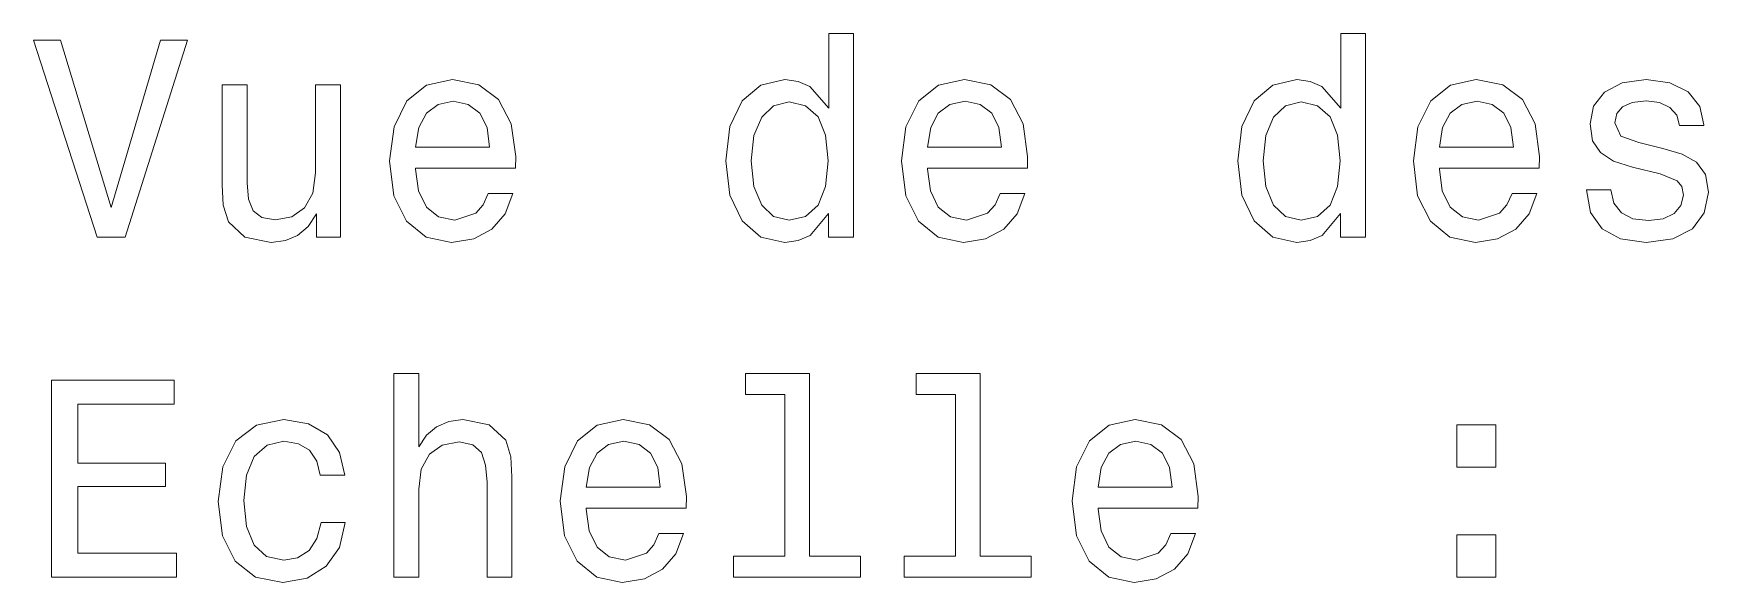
# Model space of a CAD drawing. Extents: x 386 to 1062, y 188 to 634.
# Drawn here: x 594.14 to 623.94, y 473.26 to 483.02 of the extents above; entities that cross this region are included whole.
import ezdxf

# ---------------------------------------------------------------- set-up
doc = ezdxf.new("R2010")
doc.units = 0

msp = doc.modelspace()

# ---------------------------------------------------------------- linework, layer by layer
at = {"color": 7, "lineweight": 13}
for points in [[(596.396, 482.907), (595.518, 479.927), (594.615, 482.907), (594.136, 482.907), (595.266, 479.402), (595.77, 479.402), (596.875, 482.907)], [(608.282, 479.821), (608.282, 479.402), (608.726, 479.402), (608.726, 483.023), (608.287, 483.023), (608.287, 481.697), (607.95, 482.08), (607.743, 482.171), (607.506, 482.206), (607.077, 482.105), (606.744, 481.823), (606.527, 481.369), (606.452, 480.759), (606.527, 480.149), (606.744, 479.69), (607.077, 479.402), (607.506, 479.306), (607.743, 479.342), (607.955, 479.432)], [(617.391, 479.821), (617.391, 479.402), (617.834, 479.402), (617.834, 483.023), (617.396, 483.023), (617.396, 481.697), (617.058, 482.08), (616.851, 482.171), (616.614, 482.206), (616.185, 482.105), (615.852, 481.823), (615.635, 481.369), (615.56, 480.759), (615.635, 480.149), (615.852, 479.69), (616.185, 479.402), (616.614, 479.306), (616.851, 479.342), (617.063, 479.432)], [(600.934, 480.628), (602.71, 480.628), (602.715, 480.834), (602.634, 481.414), (602.412, 481.848), (602.059, 482.11), (601.59, 482.206), (601.131, 482.105), (600.778, 481.823), (600.551, 481.364), (600.47, 480.759), (600.546, 480.138), (600.773, 479.685), (601.121, 479.402), (601.575, 479.306), (601.968, 479.372), (602.291, 479.543), (602.528, 479.816), (602.664, 480.179), (602.226, 480.179), (602.135, 479.977), (602.004, 479.826), (601.63, 479.705), (601.343, 479.76), (601.126, 479.937), (600.985, 480.224), (600.934, 480.613)], [(610.042, 480.628), (611.818, 480.628), (611.823, 480.834), (611.742, 481.414), (611.52, 481.848), (611.167, 482.11), (610.698, 482.206), (610.239, 482.105), (609.886, 481.823), (609.659, 481.364), (609.579, 480.759), (609.654, 480.138), (609.881, 479.685), (610.229, 479.402), (610.683, 479.306), (611.076, 479.372), (611.399, 479.543), (611.636, 479.816), (611.772, 480.179), (611.334, 480.179), (611.243, 479.977), (611.112, 479.826), (610.738, 479.705), (610.451, 479.76), (610.234, 479.937), (610.093, 480.224), (610.042, 480.613)], [(619.151, 480.628), (620.926, 480.628), (620.931, 480.834), (620.85, 481.414), (620.628, 481.848), (620.275, 482.11), (619.806, 482.206), (619.347, 482.105), (618.994, 481.823), (618.767, 481.364), (618.687, 480.759), (618.762, 480.138), (618.989, 479.685), (619.337, 479.402), (619.791, 479.306), (620.184, 479.372), (620.507, 479.543), (620.744, 479.816), (620.88, 480.179), (620.442, 480.179), (620.351, 479.977), (620.22, 479.826), (619.847, 479.705), (619.559, 479.76), (619.342, 479.937), (619.201, 480.224), (619.151, 480.613)], [(623.125, 480.981), (622.696, 481.082), (622.378, 481.198), (622.272, 481.435), (622.303, 481.601), (622.409, 481.722), (622.58, 481.798), (622.827, 481.828), (623.064, 481.798), (623.251, 481.707), (623.372, 481.571), (623.422, 481.389), (623.856, 481.389), (623.856, 481.399), (623.78, 481.727), (623.573, 481.984), (623.251, 482.146), (622.827, 482.206), (622.398, 482.146), (622.086, 481.979), (621.889, 481.732), (621.829, 481.419), (621.874, 481.117), (622.015, 480.905), (622.247, 480.754), (622.585, 480.648), (623.079, 480.527), (623.382, 480.401), (623.463, 480.3), (623.493, 480.149), (623.447, 479.962), (623.326, 479.821), (623.13, 479.73), (622.867, 479.7), (622.59, 479.73), (622.388, 479.836), (622.252, 480.007), (622.197, 480.244), (621.768, 480.244), (621.839, 479.841), (622.045, 479.548), (622.373, 479.372), (622.827, 479.306), (623.301, 479.372), (623.649, 479.548), (623.861, 479.831), (623.937, 480.199), (623.881, 480.517), (623.725, 480.734), (623.468, 480.875)], [(599.598, 482.11), (599.154, 482.11), (599.154, 480.547), (599.104, 480.184), (598.958, 479.922), (598.731, 479.76), (598.433, 479.71), (598.196, 479.75), (598.045, 479.871), (597.959, 480.078), (597.939, 480.37), (597.939, 482.11), (597.495, 482.11), (597.495, 480.33), (597.51, 479.972), (597.606, 479.674), (597.898, 479.402), (598.367, 479.306), (598.62, 479.342), (598.836, 479.432), (599.023, 479.589), (599.174, 479.816), (599.174, 479.402), (599.598, 479.402)], [(600.934, 481.001), (600.99, 481.349), (601.126, 481.606), (601.333, 481.762), (601.605, 481.818), (601.872, 481.762), (602.079, 481.606), (602.205, 481.349), (602.251, 481.001)], [(607.581, 481.808), (607.874, 481.737), (608.096, 481.54), (608.227, 481.213), (608.277, 480.759), (608.227, 480.3), (608.096, 479.972), (607.874, 479.77), (607.581, 479.705), (607.304, 479.77), (607.092, 479.972), (606.951, 480.305), (606.906, 480.759), (606.951, 481.208), (607.092, 481.535), (607.304, 481.737)], [(610.042, 481.001), (610.098, 481.349), (610.234, 481.606), (610.441, 481.762), (610.713, 481.818), (610.981, 481.762), (611.187, 481.606), (611.313, 481.349), (611.359, 481.001)], [(616.689, 481.808), (616.982, 481.737), (617.204, 481.54), (617.335, 481.213), (617.385, 480.759), (617.335, 480.3), (617.204, 479.972), (616.982, 479.77), (616.689, 479.705), (616.412, 479.77), (616.2, 479.972), (616.059, 480.305), (616.014, 480.759), (616.059, 481.208), (616.2, 481.535), (616.412, 481.737)], [(619.151, 481.001), (619.206, 481.349), (619.342, 481.606), (619.549, 481.762), (619.821, 481.818), (620.089, 481.762), (620.295, 481.606), (620.421, 481.349), (620.467, 481.001)], [(594.459, 473.355), (596.678, 473.355), (596.678, 473.779), (594.923, 473.779), (594.923, 474.964), (596.486, 474.964), (596.486, 475.383), (594.923, 475.383), (594.923, 476.432), (596.638, 476.432), (596.638, 476.855), (594.459, 476.855)], [(600.546, 473.355), (600.99, 473.355), (600.99, 474.919), (601.035, 475.277), (601.182, 475.539), (601.409, 475.7), (601.711, 475.761), (601.953, 475.71), (602.104, 475.574), (602.18, 475.347), (602.205, 475.045), (602.205, 473.355), (602.649, 473.355), (602.649, 475.136), (602.629, 475.494), (602.538, 475.791), (602.241, 476.064), (601.777, 476.159), (601.524, 476.124), (601.308, 476.028), (601.126, 475.877), (600.99, 475.67), (600.99, 476.976), (600.546, 476.976)], [(607.501, 476.603), (607.501, 473.728), (606.588, 473.728), (606.588, 473.355), (608.852, 473.355), (608.852, 473.728), (607.945, 473.728), (607.945, 476.976), (606.805, 476.976), (606.805, 476.603)], [(610.537, 476.603), (610.537, 473.728), (609.624, 473.728), (609.624, 473.355), (611.888, 473.355), (611.888, 473.728), (610.981, 473.728), (610.981, 476.976), (609.841, 476.976), (609.841, 476.603)], [(599.235, 475.166), (599.674, 475.166), (599.583, 475.569), (599.366, 475.887), (599.028, 476.084), (598.589, 476.159), (598.105, 476.058), (597.737, 475.776), (597.505, 475.317), (597.424, 474.702), (597.5, 474.092), (597.727, 473.638), (598.085, 473.355), (598.574, 473.259), (599.008, 473.335), (599.346, 473.547), (599.578, 473.88), (599.679, 474.324), (599.255, 474.324), (599.179, 474.041), (599.038, 473.829), (598.836, 473.698), (598.589, 473.658), (598.282, 473.723), (598.06, 473.925), (597.924, 474.253), (597.878, 474.717), (597.924, 475.171), (598.065, 475.499), (598.292, 475.7), (598.589, 475.771), (598.852, 475.726), (599.048, 475.61), (599.179, 475.418)], [(603.97, 474.581), (605.746, 474.581), (605.751, 474.788), (605.67, 475.368), (605.448, 475.801), (605.095, 476.064), (604.626, 476.159), (604.167, 476.058), (603.814, 475.776), (603.587, 475.317), (603.506, 474.712), (603.582, 474.092), (603.809, 473.638), (604.157, 473.355), (604.611, 473.259), (605.004, 473.325), (605.327, 473.496), (605.564, 473.769), (605.7, 474.132), (605.262, 474.132), (605.171, 473.93), (605.04, 473.779), (604.666, 473.658), (604.379, 473.713), (604.162, 473.89), (604.021, 474.177), (603.97, 474.566)], [(613.079, 474.581), (614.854, 474.581), (614.859, 474.788), (614.778, 475.368), (614.556, 475.801), (614.203, 476.064), (613.734, 476.159), (613.275, 476.058), (612.922, 475.776), (612.695, 475.317), (612.615, 474.712), (612.69, 474.092), (612.917, 473.638), (613.265, 473.355), (613.719, 473.259), (614.112, 473.325), (614.435, 473.496), (614.672, 473.769), (614.808, 474.132), (614.37, 474.132), (614.279, 473.93), (614.148, 473.779), (613.774, 473.658), (613.487, 473.713), (613.27, 473.89), (613.129, 474.177), (613.079, 474.566)], [(619.458, 475.312), (620.154, 475.312), (620.154, 476.064), (619.458, 476.064)], [(603.97, 474.954), (604.026, 475.302), (604.162, 475.559), (604.369, 475.716), (604.641, 475.771), (604.909, 475.716), (605.115, 475.559), (605.241, 475.302), (605.287, 474.954)], [(613.079, 474.954), (613.134, 475.302), (613.27, 475.559), (613.477, 475.716), (613.749, 475.771), (614.017, 475.716), (614.223, 475.559), (614.349, 475.302), (614.395, 474.954)], [(619.458, 473.355), (620.154, 473.355), (620.154, 474.107), (619.458, 474.107)]]:
    msp.add_lwpolyline(points, close=True, dxfattribs=at)

doc.saveas('drawing.dxf')
